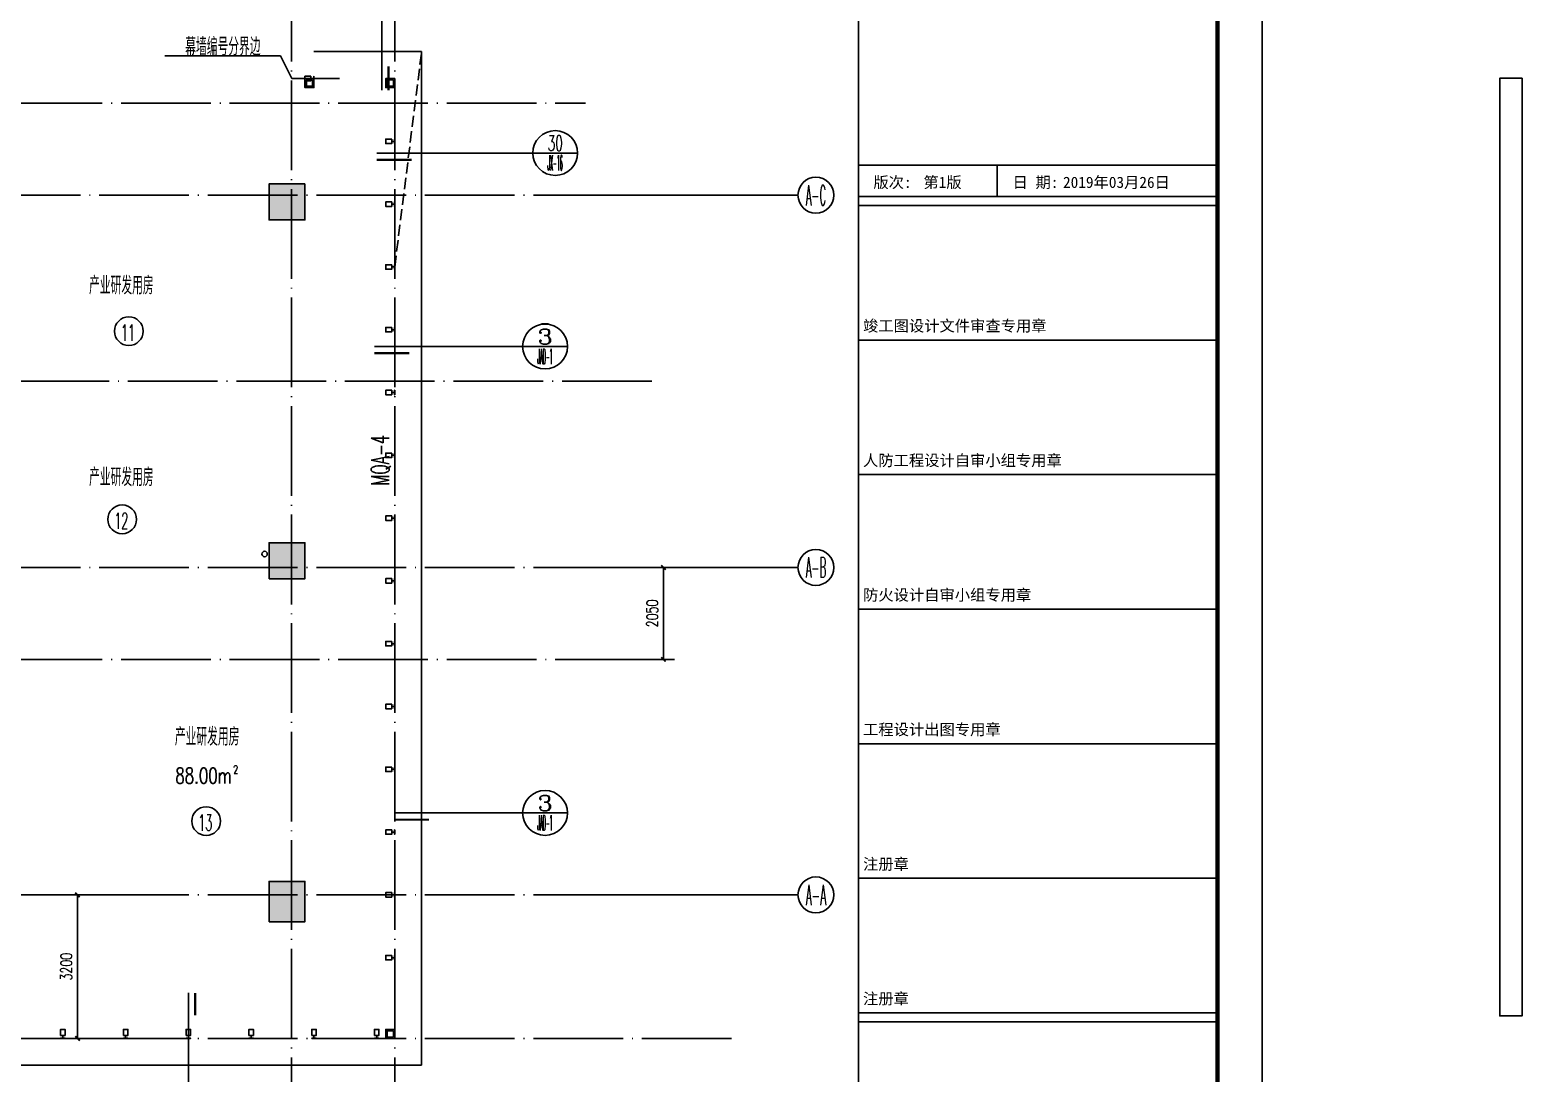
# Model space of a CAD drawing. Extents: x 1980812 to 2578970, y -669191 to 284498.
# Drawn here: x 2037431 to 2070707, y -114986 to -91726 of the extents above; entities that cross this region are included whole.
import ezdxf
from ezdxf.enums import TextEntityAlignment as Align

# ---------------------------------------------------------------- set-up
doc = ezdxf.new("R2010")
doc.units = 0
doc.header["$LTSCALE"] = 1000
doc.header["$MEASUREMENT"] = 0
doc.linetypes.add('DASH', pattern=[0.35, 0.25, -0.1])
doc.linetypes.add('DOTE', pattern=[2.42, 2, -0.2, 0.02, -0.2])
for name, color, linetype in [('AXIS', 3, 'Continuous'), ('AXIS_TEXT', 7, 'Continuous'), ('COLU', 6, 'Continuous'), ('COLU_HATCH', 251, 'Continuous'), ('CURTWALL', 2, 'Continuous'), ('dote', 1, 'DOTE'), ('EQUIP_地漏', 255, 'Continuous'), ('TK', 1, 'Continuous'), ('VPIPE-雨水', 140, 'Continuous'), ('WALL', 4, 'Continuous'), ('WINDOW', 2, 'Continuous'), ('幕墙编号', 14, 'Continuous'), ('房号', 231, 'Continuous'), ('房间名称', 7, 'Continuous'), ('看线', 66, 'Continuous'), ('空线', 3, 'Continuous'), ('窗户分隔', 133, 'Continuous'), ('节点', 3, 'Continuous'), ('详细标注', 231, 'Continuous')]:
    doc.layers.add(name, color=color, linetype=linetype)
doc.styles.add('_TCH_AXIS', font='COMPLEX', dxfattribs={"bigfont": 'GBCBIG'})
doc.styles.add('_TCH_DIM_T3', font='SIMPLEX', dxfattribs={"width": 0.705882, "bigfont": 'GBCBIG'})
doc.styles.add('COMP', font='COMPLEX.shx', dxfattribs={"bigfont": 'hztxt'})
doc.styles.add('COMPLEX', font='COMPLEX')
doc.styles.add('HZF', font='ROMANS2', dxfattribs={"width": 0.7, "bigfont": 'HZDF2'})
doc.styles.add('HZTXTW', font='txtw.shx', dxfattribs={"width": 0.6, "bigfont": 'hztxtw.shx'})
doc.styles.add('SONGTI', font='NSimSun.ttf', dxfattribs={"width": 1.1})
doc.dimstyles.new('_TCH_ARCH&&100', dxfattribs={"dimtxt": 255, "dimasz": 100, "dimexe": 250, "dimexo": 300, "dimgap": 122.5, "dimtad": 1, "dimdec": 0, "dimzin": 0, "dimdsep": 46, "dimtxsty": '_TCH_DIM_T3', "dimblk": 'ARCHTICK', "dimcen": 0.09, "dimclrt": 7, "dimazin": 2, "dimtfac": 1, "dimtdec": 0, "dimtix": 1, "dimtmove": 2, "dimatfit": 3, "dimfxl": 1, "dimtolj": 1, "dimtzin": 0, "dimarcsym": 0})

# ---------------------------------------------------------------- blocks, each defined once
blk = doc.blocks.new('_index')
blk.add_line((-0.5, 0), (0.5, 0))
blk.add_circle((0, 0), 0.5)
at = {"style": 'COMP'}
for tag, width, p, p2 in [('1', 2.333333, (-0.17, 0.05), (0.17, 0.05)), ('-', 1.166667, (-0.17, -0.39), (0.17, -0.39))]:
    blk.add_attdef(tag, text='', height=0.34, dxfattribs=dict(at, width=width)).set_placement(p, p2, align=Align.FIT)
blk = doc.blocks.new('_ArchTick')
at = {"color": 0, "linetype": 'ByBlock', "const_width": 0.4}
blk.add_lwpolyline([(-0.5, -0.5), (0.5, 0.5)], dxfattribs=at)
blk = doc.blocks.new('*D1703')
at = {"layer": 'Defpoints', "color": 0, "transparency": 16777216}
for p in [(41827, -23300), (42833, -23300), (42833, -26500)]:
    blk.add_point(p, dxfattribs=at)
at = {"layer": '详细标注', "color": 0, "lineweight": -2, "transparency": 16777216}
for p, q in [((42533, -23300), (41577, -23300)), ((41827, -26500), (41827, -23300)), ((42533, -26500), (41577, -26500))]:
    blk.add_line(p, q, dxfattribs=at)
at = {"layer": '详细标注', "color": 0, "lineweight": -2, "transparency": 16777216, "xscale": 100, "yscale": 100, "zscale": 100}
for p, rotation in [((41827, -23300), 90), ((41827, -26500), 270)]:
    blk.add_blockref('_ArchTick', p, dxfattribs=dict(at, rotation=rotation))
at = {"layer": '详细标注', "color": 7, "transparency": 16777216, "insert": (41577, -24900), "char_height": 255, "attachment_point": 5, "rotation": 90, "style": '_TCH_DIM_T3'}
blk.add_mtext('\\A1;3200', dxfattribs=at)
blk = doc.blocks.new('*D1720')
at = {"layer": 'Defpoints', "color": 0, "transparency": 16777216}
for p in [(52607, -16000), (52607, -18050), (54892, -18050)]:
    blk.add_point(p, dxfattribs=at)
at = {"layer": '详细标注', "color": 0, "lineweight": -2, "transparency": 16777216}
for p, q in [((52907, -16000), (55142, -16000)), ((54892, -16000), (54892, -18050)), ((52907, -18050), (55142, -18050))]:
    blk.add_line(p, q, dxfattribs=at)
at = {"layer": '详细标注', "color": 0, "lineweight": -2, "transparency": 16777216, "xscale": 100, "yscale": 100, "zscale": 100}
for p, rotation in [((54892, -16000), 90), ((54892, -18050), 270)]:
    blk.add_blockref('_ArchTick', p, dxfattribs=dict(at, rotation=rotation))
at = {"layer": '详细标注', "color": 7, "transparency": 16777216, "insert": (54642, -17025), "char_height": 255, "attachment_point": 5, "rotation": 90, "style": '_TCH_DIM_T3'}
blk.add_mtext('\\A1;2050', dxfattribs=at)
blk = doc.blocks.new('A$C18E54BEC')
at = {"layer": '房号'}
for centre in [(42972, -10732), (42823, -14927), (44696, -21655)]:
    blk.add_circle(centre, 320, dxfattribs=at)
at = {"layer": '房号', "style": 'HZTXTW', "width": 0.506757}
for s, p in [('11', (42797, -10945)), ('12', (42648, -15140)), ('13', (44521, -21869))]:
    blk.add_text(s, height=358.4, dxfattribs=at).set_placement(p)
blk = doc.blocks.new('A$C312424F2')
at = {"layer": '房间名称', "style": 'HZTXTW', "width": 0.6}
for p in [(42805, -9712), (42805, -13987), (44718, -19773)]:
    blk.add_text('产业研发用房', height=400, rotation=0.0006, dxfattribs=at).set_placement(p, align=Align.MIDDLE_CENTER)
blk = doc.blocks.new('11~17层墙柱')
at = {"layer": 'COLU_HATCH'}
h = blk.add_hatch(color=256, dxfattribs=at)
h.dxf.hatch_style = 1
h.paths.add_polyline_path([(46900, 15850), (46900, 15050), (46100, 15050), (46100, 15850)])
h = blk.add_hatch(color=256, dxfattribs=at)
h.dxf.hatch_style = 1
h.paths.add_polyline_path([(46100, 7050), (46100, 7850), (46900, 7850), (46900, 7050)])
h = blk.add_hatch(color=256, dxfattribs=at)
h.dxf.hatch_style = 1
h.paths.add_polyline_path([(46100, -600), (46100, 300), (46900, 300), (46900, -600)])
at = {"layer": 'COLU'}
for points in [[(46900, 15850), (46900, 15050), (46100, 15050), (46100, 15850)], [(46100, 7050), (46100, 7850), (46900, 7850), (46900, 7050)], [(46100, -600), (46100, 300), (46900, 300), (46900, -600)]]:
    blk.add_lwpolyline(points, close=True, dxfattribs=at)
blk = doc.blocks.new('A$C3AF16991')
at = {"layer": 'VPIPE-雨水', "linetype": 'Continuous'}
blk.add_circle((46000, -15700), 60, dxfattribs=at)
blk = doc.blocks.new('竖梃0903')
at = {"layer": '窗户分隔'}
blk.add_line((115028288, 22648046), (115028222, 22648046), dxfattribs=at)
for points in [[(115028222, 22648096), (115028225, 22648096), (115028225, 22647996), (115028222, 22647996)], [(115028288, 22648096), (115028422, 22648096), (115028422, 22647996), (115028288, 22647996)]]:
    blk.add_lwpolyline(points, close=True, dxfattribs=at)
blk = doc.blocks.new('_AXISO')
blk.add_circle((0, 0), 0.5)
at = {"layer": 'AXIS_TEXT', "style": 'COMPLEX', "width": 1.041667}
blk.add_attdef('A', text='', height=0.56, dxfattribs=at).set_placement((-0.25, -0.28), (0.25, -0.28), align=Align.FIT)
blk = doc.blocks.new('A$C4923384A')
at = {"layer": 'CURTWALL'}
for points in [[(47100, -5100), (46900, -5100), (46900, -5300), (47100, -5300)], [(47070, -5130), (46930, -5130), (46930, -5270), (47070, -5270)], [(48900, -5100.3), (48700, -5100.3), (48700, -5300.3), (48900, -5300.3)], [(48870, -5130.3), (48730, -5130.3), (48730, -5270.3), (48870, -5270.3)], [(48900, -26300), (48700, -26300), (48700, -26500), (48900, -26500)], [(48870, -26330), (48730, -26330), (48730, -26470), (48870, -26470)]]:
    blk.add_lwpolyline(points, close=True, dxfattribs=at)
at = {"layer": 'dote'}
for p, q in [((6500, -5650), (53154.2, -5650)), ((6500, -18050), (53154.2, -18050))]:
    blk.add_line(p, q, dxfattribs=at)
at = {"layer": '看线', "color": 2}
for p, q in [((49500, -4500), (47100, -4500)), ((49500, -27100), (49500, -4500)), ((13750, -27100), (49500, -27100))]:
    blk.add_line(p, q, dxfattribs=at)
at = {"layer": '看线', "color": 2, "linetype": 'DASH'}
blk.add_line((48900, -9301.2), (49500, -4500), dxfattribs=at)
at = {"layer": '房间名称', "style": 'HZF', "width": 0.7}
for s, height, p in [('88.00m', 350, (44638.7, -20640.7)), ('2', 175, (45355.4, -20502.7))]:
    blk.add_text(s, height=height, dxfattribs=at).set_placement(p, align=Align.MIDDLE_CENTER)
at = {"layer": '详细标注'}
for p1, p2, distance, picture, middle in [((52607, -16000), (52607, -18050), 2284.5, '*D1720', (54641.5, -17025)), ((42833.2, -26500), (42833.2, -23300), 1006.5, '*D1703', (41576.7, -24900))]:
    dim = blk.add_aligned_dim(p1=p1, p2=p2, distance=distance, dimstyle='_TCH_ARCH&&100', dxfattribs=at)
    dim.commit()
    dim.dimension.update_dxf_attribs({"geometry": picture, "text_midpoint": middle})

msp = doc.modelspace()

# ---------------------------------------------------------------- linework, layer by layer
at = {"layer": 'AXIS'}
for p, q in [((2050610.3, -95412), (2054559.1, -95412)), ((2050610.3, -103712), (2054559.1, -103712)), ((2050610.3, -111012), (2054559.1, -111012))]:
    msp.add_line(p, q, dxfattribs=at)
at = {"layer": 'dote'}
for p, q in [((2043266.5, -78334.8), (2043266.5, -120435.7)), ((2045566.5, -78334.8), (2045566.5, -120435.7)), ((2053079.9, -95412), (1988213, -95412)), ((2051298, -99562), (2033875.2, -99562)), ((2053079.9, -103712), (1988213, -103712)), ((2053079.9, -111012), (1988213, -111012)), ((2053079.9, -114212), (1988213, -114212))]:
    msp.add_line(p, q, dxfattribs=at)
at = {"layer": 'TK'}
for p, q in [((2055912.3, -129241.2), (2055912.3, -71841.2)), ((2063912.3, -129241.2), (2063912.3, -71841.2)), ((2055912.3, -94741.2), (2063912.3, -94741.2)), ((2058999.7, -95441.2), (2058999.7, -94741.2)), ((2055912.3, -95441.2), (2063912.3, -95441.2)), ((2055912.3, -95641.2), (2063912.3, -95641.2)), ((2055912.3, -98641.2), (2063912.3, -98641.2)), ((2055912.3, -101641.2), (2063912.3, -101641.2)), ((2055912.3, -104641.2), (2063912.3, -104641.2)), ((2055912.3, -107641.2), (2063912.3, -107641.2)), ((2055912.3, -110641.2), (2063912.3, -110641.2)), ((2055912.3, -113641.2), (2063912.3, -113641.2)), ((2055912.3, -113841.2), (2063912.3, -113841.2)), ((2055912.3, -113841.2), (2063912.3, -113841.2)), ((2055912.3, -113841.2), (2063912.3, -113841.2)), ((2055912.3, -113841.2), (2063912.3, -113841.2)), ((2055912.3, -113841.2), (2063912.3, -113841.2))]:
    msp.add_line(p, q, dxfattribs=at)
msp.add_lwpolyline([(1980812.3, -70841.2), (2064912.3, -70841.2), (2064912.3, -130241.2), (1980812.3, -130241.2)], close=True, dxfattribs=at)
at = {"layer": 'TK', "const_width": 100}
msp.add_lwpolyline([(2063912.3, -129241.2), (2063912.3, -71841.2), (1983312.3, -71841.2), (1983312.3, -129241.2)], close=True, dxfattribs=at)
at = {"layer": 'WALL'}
msp.add_lwpolyline([(2070707, -92805.4), (2070207, -92805.4), (2070207, -113712), (2070707, -113712)], close=True, dxfattribs=at)
at = {"layer": '幕墙编号'}
for p, q in [((2043020.9, -92301.8), (2040443.6, -92301.8)), ((2043276.4, -92812), (2043020.9, -92301.8)), ((2044336, -92812), (2043276.4, -92812))]:
    msp.add_line(p, q, dxfattribs=at)
at = {"layer": '节点'}
for p, q in [((2045278.6, -93073), (2045278.6, -91094.2)), ((2045168.4, -94471.9), (2049030.9, -94471.9)), ((2048837.6, -98279.9), (2048999.3, -98279.9)), ((2045114.1, -98785.7), (2048976.6, -98785.7)), ((2045557.1, -109185.6), (2049419.7, -109185.6)), ((2048837.6, -109185.6), (2048999.3, -109185.6)), ((2040969.8, -113195.8), (2040969.8, -117253.8))]:
    msp.add_line(p, q, dxfattribs=at)
at = {"layer": '节点', "ltscale": 0.5, "const_width": 50}
for points in [[(2045428.6, -93073), (2045428.6, -92537.7)], [(2045168.4, -94621.9), (2045946.4, -94621.9)], [(2045114.1, -98935.7), (2045892.1, -98935.7)], [(2045557.1, -109335.6), (2046335.1, -109335.6)], [(2041119.8, -113195.8), (2041119.8, -113695.8)]]:
    msp.add_lwpolyline(points, dxfattribs=at)

# ---------------------------------------------------------------- block references
at = {"layer": 'AXIS'}
ref = msp.add_blockref('_AXISO', (2054959.1, -95412), dxfattribs=dict(at, xscale=-800, yscale=800, zscale=800))
ref.add_attrib('A', 'A-C', dxfattribs={"layer": 'AXIS_TEXT', "height": 452.55, "style": '_TCH_AXIS', "width": 0.33871}).set_placement((2054732.8, -95638.2), (2055185.4, -95638.2), align=Align.FIT)
ref = msp.add_blockref('_AXISO', (2054959.1, -103712), dxfattribs=dict(at, xscale=-800, yscale=800, zscale=800))
ref.add_attrib('A', 'A-B', dxfattribs={"layer": 'AXIS_TEXT', "height": 452.55, "style": '_TCH_AXIS', "width": 0.328125}).set_placement((2054732.8, -103938.2), (2055185.4, -103938.2), align=Align.FIT)
ref = msp.add_blockref('_AXISO', (2054959.1, -111012), dxfattribs=dict(at, xscale=-800, yscale=800, zscale=800))
ref.add_attrib('A', 'A-A', dxfattribs={"layer": 'AXIS_TEXT', "height": 452.55, "style": '_TCH_AXIS', "width": 0.323077}).set_placement((2054732.8, -111238.2), (2055185.4, -111238.2), align=Align.FIT)
at = {"layer": 'COLU'}
msp.add_blockref('11~17层墙柱', (1996666.5, -111012), dxfattribs=at)
at = {"layer": 'EQUIP_地漏'}
msp.add_blockref('A$C3AF16991', (1996666.5, -87712), dxfattribs=at)
at = {"layer": 'WINDOW', "xscale": -1}
for p in [(117071988.3, -22740857.7), (117073788.3, -22742257.7), (117073788.3, -22743657.7), (117073788.3, -22745057.7), (117073788.3, -22746457.7), (117073788.3, -22747857.7), (117073788.3, -22749257.7), (117073788.3, -22750657.7), (117073788.3, -22752057.7), (117073788.3, -22753457.7), (117073788.3, -22754857.7), (117073788.3, -22756257.7), (117073788.3, -22757657.7), (117073788.3, -22759057.7), (117073788.3, -22760457.7)]:
    msp.add_blockref('竖梃0903', p, dxfattribs=at)
at = {"layer": 'WINDOW', "rotation": 90}
for p in [(24686212.3, -115142433.7), (24687612.3, -115142433.7), (24689012.3, -115142433.7), (24690412.3, -115142433.7), (24691812.3, -115142433.7), (24693212.3, -115142433.7)]:
    msp.add_blockref('竖梃0903', p, dxfattribs=at)
at = {"layer": '房号'}
msp.add_blockref('A$C18E54BEC', (1996666.5, -87712), dxfattribs=at)
at = {"layer": '房间名称'}
msp.add_blockref('A$C312424F2', (1996666.5, -87712), dxfattribs=at)
at = {"layer": '空线'}
msp.add_blockref('A$C4923384A', (1996666.5, -87712), dxfattribs=at)
at = {"layer": '节点', "ltscale": 0.5}
ref = msp.add_blockref('_index', (2049145.6, -94471.9), dxfattribs=dict(at, xscale=1000.000000050349, yscale=1000.000000050349, zscale=1000.000000050349))
ref.add_attrib('1', '30', dxfattribs={"layer": '0', "height": 340, "rotation": 360, "style": 'COMP', "width": 0.636364}).set_placement((2048975.6, -94421.9), (2049315.6, -94421.9), align=Align.FIT)
ref.add_attrib('-', 'JX-16', dxfattribs={"layer": '0', "height": 340, "style": 'COMP', "width": 0.233333}).set_placement((2048975.6, -94861.9), (2049315.6, -94861.9), align=Align.FIT)
ref = msp.add_blockref('_index', (2048919.7, -98785.7), dxfattribs=dict(at, xscale=1000.000000050349, yscale=1000.000000050349, zscale=1000.000000050349))
ref.add_attrib('1', '3', dxfattribs={"layer": '0', "height": 340, "rotation": 360, "style": 'COMP', "width": 1.5}).set_placement((2048749.7, -98735.7), (2049089.7, -98735.7), align=Align.FIT)
ref.add_attrib('-', 'JAD-1', dxfattribs={"layer": '0', "height": 340, "style": 'COMP', "width": 0.225806}).set_placement((2048749.7, -99175.7), (2049089.7, -99175.7), align=Align.FIT)
ref = msp.add_blockref('_index', (2048919.7, -109185.6), dxfattribs=dict(at, xscale=1000.000000050349, yscale=1000.000000050349, zscale=1000.000000050349))
ref.add_attrib('1', '3', dxfattribs={"layer": '0', "height": 340, "rotation": 360, "style": 'COMP', "width": 1.5}).set_placement((2048749.7, -109135.6), (2049089.7, -109135.6), align=Align.FIT)
ref.add_attrib('-', 'JAD-1', dxfattribs={"layer": '0', "height": 340, "style": 'COMP', "width": 0.225806}).set_placement((2048749.7, -109575.6), (2049089.7, -109575.6), align=Align.FIT)

# ---------------------------------------------------------------- texts
at = {"layer": 'TK', "style": 'SONGTI'}
for s, p in [('版次:', (2056240.3, -95249.6)), ('日 期:', (2059344.2, -95249.6)), ('竣工图设计文件审查专用章', (2056009.9, -98449.6)), ('人防工程设计自审小组专用章', (2056009.9, -101449.6)), ('防火设计自审小组专用章', (2056009.9, -104449.6)), ('工程设计出图专用章', (2056009.9, -107449.6)), ('注册章', (2056009.9, -110449.6)), ('注册章', (2056009.9, -113449.6))]:
    msp.add_text(s, height=250, dxfattribs=at).set_placement(p)
at = {"layer": 'TK', "color": 4, "style": 'SONGTI'}
for s, p in [('第1版', (2057356.3, -95249.6)), ('2019年03月26日', (2060469.2, -95249.6))]:
    msp.add_text(s, height=250, dxfattribs=at).set_placement(p)
at = {"layer": '幕墙编号', "style": 'HZTXTW', "width": 0.6}
for s, rotation, p in [('幕墙编号分界边', 359.99943, (2041735.9, -92101.8)), ('MQA-4', 90.00057, (2045242.5, -101322.1))]:
    msp.add_text(s, height=400, rotation=rotation, dxfattribs=at).set_placement(p, align=Align.MIDDLE_CENTER)

doc.saveas('drawing.dxf')
